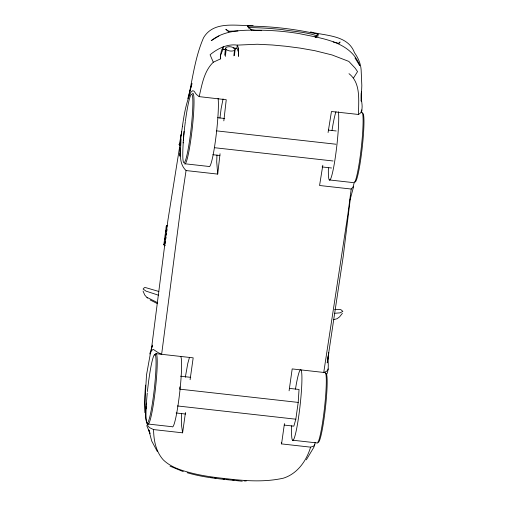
<?xml version="1.0" encoding="UTF-8"?>
<svg xmlns="http://www.w3.org/2000/svg" width="507" height="507" viewBox="0 0 507 507"><rect width="100%" height="100%" fill="white"/><g stroke="black" fill="none" stroke-linecap="round" stroke-linejoin="round"><path stroke-width="0.76" d="M238.563 48.355L238.486 56.214L238.563 48.355L237.27 45.123C227.174 43.722 217.699 48.533 210.075 54.737L213.289 62.222C203.972 71.272 202.04 84.549 199.15 96.628L226.249 99.727L223.828 120.862M181.639 413.794L181.424 424.562L182.609 432.826L153.577 429.581L149.502 427.629L147.943 425.899L146.707 422.882L145.75 418.364L144.888 403.154L146.504 374.99L150.522 352.739L151.783 350.47L153.222 349.342L158.095 352.599L161.632 354.311L182.064 197.134L186.063 170.555C177.12 162.221 181.639 148.012 180.828 137.207C183.211 122.098 184.459 106.419 190.784 92.306L192.654 90.734L194.023 91.121L196.386 94.429L199.15 96.628M146.124 408.864L146.333 403.154M216.964 155.053L216.711 161.929L217.712 174.097L186.063 170.555M328.08 132.53L331.458 111.502L358.576 114.474C358.379 100.709 361.218 83.173 348.993 73.673M358.576 114.474L360.692 112.82C364.337 106.236 359.723 98.605 361.51 91.552L361.18 101.127L361.827 85.499L361.13 69.808C360.692 63.597 358.107 57.703 354.469 52.703C348.03 34.97 325.728 35.94 310.576 31.928M145.477 385.13L144.806 396.094L144.85 412.641M179.858 386.866L179.719 389.148L298.205 402.412L295.828 419.2L293.838 426.159L284.427 425.1M298.205 402.412L299.041 389.465L289.624 388.413M179.605 143.418L179.117 144.558L180.074 145.528L180.124 144.71L179.415 144.127L181.702 131.788L181.018 135.699M318.117 34.216L317.965 36.289C306.83 31.96 294.009 31.592 282.165 29.59C271.004 28.417 259.793 27.632 248.569 27.6L247.454 26.142C271.213 26.206 294.954 28.956 318.117 34.216L316.786 35.382M183.122 142.898L184.041 131.389M220.311 56.873L221.401 50.561L223.333 46.555C223.745 50.941 219.138 54.369 220.678 58.825L213.289 62.222M326.35 375.218C330.032 368.088 326.958 360.262 328.777 352.771L327.218 362.873L343.214 256.422L350.679 195.867M224.728 55.219L225.476 48.355L226.122 47.347C228.815 46.162 232.079 46.669 234.481 48.285L235.128 49.439L234.424 55.542M225.362 56.397L226.122 49.502L225.476 48.355M217.712 174.097L220.051 153.741M233.854 55.808L234.475 50.447L235.128 49.439M354.038 183.388L352.999 187.102L351.218 189.035L347.694 215.671L323.739 372.455L292.19 368.919L289.091 390.789M219.949 118.093L221.109 108.758L223.055 98.878M185.315 377.271L187.793 363.405L189.466 357.435M164.984 245.014L164.832 245.819L163.856 244.583L166.315 226.046L167.443 225.393L167.481 225.964L166.315 226.046L166.347 228.074M164.274 243.721L164.477 242.156M164.788 239.811L164.997 238.246M165.307 235.894L165.516 234.329M165.827 231.984L166.036 230.419M165.187 243.468L165.497 241.148M165.808 238.822L166.017 237.276M166.328 234.956L166.537 233.41M166.847 231.084L167.057 229.538M151.263 350.381L167.899 220.336L180.809 139.552M182.609 432.826L185.473 412.521M190.1 379.711L193.18 357.841L156.302 353.702M315.151 442.453L314.758 444.569L313.801 446.014L310.595 447.155L281.562 443.904L284.44 423.599M322.82 165.244L319.568 185.499L351.218 189.035M152.144 347.175L152.499 345.109L149.742 353.981M361.307 112.795L361.998 109.918M180.454 138.785L180.733 137.239M188.617 96.793C192.818 76.988 195.436 56.321 203.573 37.708C213.897 20.28 236.56 26.263 253.177 25.508M182.431 126.256L182.71 126.433M353.613 186.557L350.128 199.587M189.574 92.635L191.944 83.554L187.761 98.802M180.074 145.528L180.213 145.002L179.193 144.273M314.758 444.569L313.827 447.313L306.336 459.83M310.595 447.155C306.532 460.724 297.527 473.677 283.451 478.158C264.534 482.398 244.976 480.909 225.907 478.646C214.588 477.436 203.282 475.997 192.229 473.215C181.886 470.585 171.062 467.473 163.241 459.83C155.795 451.458 153.722 440.349 153.577 429.581M328.244 368.931L327.541 370.421L326.331 371.435L323.739 372.455M353.569 77.92L357.53 71.62L355.242 68.23L348.835 61.41L332.009 54.946L314.752 50.675L300.011 48.089L286.189 46.289L272.303 44.99L257.303 44.242L237.27 45.123L236.927 48.285L238.22 51.518M179.117 144.558L179.415 144.127M342.358 313.351L339.595 316.843L337.13 318.688L333.543 319.733M163.875 244.875L164.306 244.463M338.346 43.621L340.077 41.999L339.063 43.418L333.2 41.929M315.722 37.341L316.831 36.396L316.21 36.96L314.872 36.903M218.923 35.965L211.229 40.661C223.828 30.502 241.028 30.002 256.51 30.192C270.801 30.135 285.067 31.333 299.181 33.589C321.381 38.418 350.584 41.105 359.793 65.676L354.995 57.95M234.475 50.447C231.788 51.625 228.524 51.125 226.122 49.502M226.052 49.027L223.023 49.718L225.342 49.483M228.568 31.244L237.916 30.933M234.608 48.526L236.927 48.285L233.163 48.045M334.639 313.294L340.089 312.844L342.859 311.38L340.831 309.625L334.576 309.289M244.044 480.902L246.225 480.997M261.599 30.686L254.723 30.306L251.478 29.717L250.445 28.836L251.757 30.306M226.978 479.33L228.549 479.489M232.466 479.876L234.031 480.034M237.162 480.344L238.727 480.503M242.257 481.238C223.783 479.261 205.037 478.038 187.134 472.708M217.661 117.706L224.728 118.499M328.365 130.096L336.217 130.977M216.419 130.85L335.894 144.222M214.543 147.714L333.01 160.972M212.839 154.711L219.911 155.503M322.097 166.942L331.527 167.994M329.277 179.934L353.652 182.659A35.566 3.378 -83.6 0 0 361.301 147.562A35.566 3.378 -83.6 0 0 361.459 112.358M180.53 376.2L190.733 377.341M177.349 405.942L295.828 419.2M176.144 412.983L185.556 414.035M147.784 423.998L172.158 426.723A35.566 3.378 -83.6 0 0 179.377 395.333A35.566 3.378 -83.6 0 0 180.676 356.427M292.482 440.19L316.856 442.922A35.566 3.378 -83.6 0 0 324.505 407.824A35.566 3.378 -83.6 0 0 324.664 372.613M210.576 477.328L212.135 477.524M214.48 477.816L216.039 478.012M223.074 478.887L224.633 479.077M158.628 295.251L146.035 291.126L143.107 289.022L144.375 287.634L145.718 287.634L158.856 291.474M170.022 466.167L183.3 471.643M157.379 303.623L150.142 299.948M157.614 302.698L147.068 297.413M228.955 31.377L225.824 29.292L228.771 31.859M163.856 244.583L164.807 245.274L164.832 245.819M147.493 298.11L144.749 295.036L143.044 291.043M248.569 27.6L249.349 28.474L247.454 26.142M157.404 451.661L151.688 440.982L148.798 429.942L150.04 433.447L146.726 425.557M281.271 442.731L281.562 443.904M220.463 55.314L220.678 58.825M179.903 153.393L179.934 156.175L179.877 147.645M325.576 373.748A34.533 3.283 -83.6 0 1 325.424 407.939A34.533 3.283 -83.6 0 1 317.997 442.015M295.467 389.142A35.566 3.378 -83.6 0 1 301.906 376.397A35.566 3.378 -83.6 0 1 296.373 430.025A35.566 3.378 -83.6 0 1 291.69 425.779M363.056 113.498A34.533 3.283 -83.6 0 1 361.802 151.263A34.533 3.283 -83.6 0 1 354.786 181.753M338.41 111.8A35.566 3.378 -83.6 0 1 334.069 165.067A35.566 3.378 -83.6 0 1 328.397 168.001M332.028 130.362A35.566 3.378 -83.6 0 1 335.983 111.768M192.381 93.434A35.566 3.378 -83.6 0 1 192.223 128.645A35.566 3.378 -83.6 0 1 184.573 163.736L208.947 166.467A35.566 3.378 -83.6 0 0 215.589 139.628A35.566 3.378 -83.6 0 0 218.086 98.339M185.391 121.287A34.533 3.283 -83.6 0 1 192.768 98.776A34.533 3.283 -83.6 0 1 187.191 154.014A34.533 3.283 -83.6 0 1 183.261 142.391M183.363 140.921A34.533 3.283 -83.6 0 1 183.807 135.559M183.87 134.862A34.533 3.283 -83.6 0 1 185.296 121.991M154.724 355.217A35.566 3.378 -83.6 0 1 155.567 387.671A35.566 3.378 -83.6 0 1 147.41 423.13M147.423 391.55A34.533 3.283 -83.6 0 1 155.611 355.806A34.533 3.283 -83.6 0 1 151.327 409.618A34.533 3.283 -83.6 0 1 146.225 406.627M146.314 405.061A34.533 3.283 -83.6 0 1 147.277 392.988"/></g></svg>
